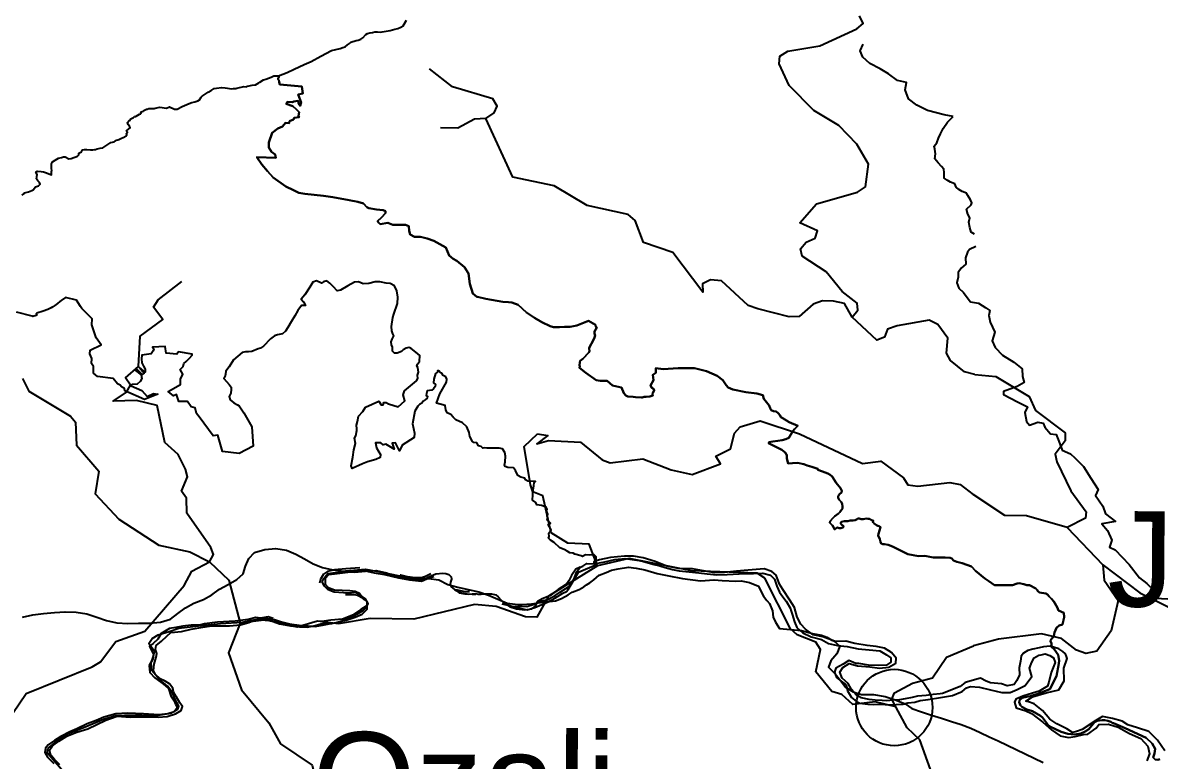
# Model space of a CAD drawing. Header units: metres. Extents: x 13.21 to 19.52, y 42.14 to 46.62.
# Drawn here: x 15.2707 to 15.5378, y 45.6021 to 45.7755 of the extents above; entities that cross this region are included whole.
import ezdxf

# ---------------------------------------------------------------- set-up
doc = ezdxf.new("R2010")
doc.units = ezdxf.units.M
doc.header["$MEASUREMENT"] = 0
for name, color, linetype in [('CESTE', 5, 'Continuous'), ('grad_manji', 1, 'Continuous'), ('hr', 9, 'Continuous'), ('naziv_manji', 1, 'Continuous'), ('PRUGE', 7, 'Continuous'), ('RIJEKE', 4, 'Continuous')]:
    doc.layers.add(name, color=color, linetype=linetype)
doc.styles.get("Standard").update_dxf_attribs({"font": 'arial.ttf'})

msp = doc.modelspace()

# ---------------------------------------------------------------- linework, layer by layer
at = {"layer": 'CESTE'}
msp.add_line((15.51618, 45.65688), (15.52455, 45.64804), dxfattribs=at)
for points in [[(15.46567, 45.70633), (15.46696, 45.70797), (15.4668, 45.70962), (15.46328, 45.7123), (15.45958, 45.71697), (15.4539, 45.72065), (15.45353, 45.72233), (15.45482, 45.72397), (15.45693, 45.72489), (15.45753, 45.72661), (15.45337, 45.72844), (15.45729, 45.73298), (15.46689, 45.73567), (15.46882, 45.73693), (15.46951, 45.74224), (15.46678, 45.74696), (15.46254, 45.75135), (15.45666, 45.75486), (15.45089, 45.76073), (15.44848, 45.76584), (15.44869, 45.76768), (15.45052, 45.76884), (15.45804, 45.77011), (15.46677, 45.77406), (15.46827, 45.77533), (15.46736, 45.77712)], [(15.37953, 45.75304), (15.38154, 45.75432), (15.38224, 45.7559), (15.38124, 45.75762), (15.37172, 45.76046), (15.36632, 45.76466)], [(15.37953, 45.75304), (15.37691, 45.75287), (15.37299, 45.75075), (15.36887, 45.75079)], [(15.46567, 45.70633), (15.46385, 45.7095), (15.46129, 45.71006), (15.45865, 45.71015), (15.45648, 45.70938), (15.45317, 45.70645), (15.45085, 45.70639), (15.44347, 45.70829), (15.44125, 45.70906), (15.43495, 45.71487), (15.43235, 45.71511), (15.43049, 45.71417), (15.43055, 45.71221), (15.42354, 45.72154), (15.41662, 45.72386), (15.41468, 45.72901), (15.413, 45.7304), (15.40335, 45.73255), (15.39565, 45.73717), (15.38593, 45.73919), (15.37953, 45.75304)], [(15.31458, 45.64877), (15.31552, 45.65051), (15.31495, 45.65213), (15.30928, 45.66024), (15.30918, 45.66377), (15.30803, 45.6654), (15.30942, 45.6688), (15.30896, 45.67059), (15.30728, 45.67399), (15.30408, 45.67686), (15.30234, 45.6855), (15.29748, 45.68672), (15.29199, 45.68657), (15.29508, 45.68867), (15.29605, 45.69032), (15.29491, 45.69204), (15.29794, 45.69468), (15.29834, 45.7018), (15.30365, 45.70575), (15.30149, 45.70863), (15.30253, 45.71037), (15.3081, 45.71465)], [(15.4945, 45.6928), (15.49206, 45.69346), (15.48876, 45.69612), (15.48781, 45.69782), (15.48816, 45.70136), (15.48583, 45.7046), (15.48376, 45.70557), (15.4762, 45.70428), (15.47396, 45.70348), (15.47327, 45.70163), (15.47144, 45.70089), (15.46567, 45.70633)], [(15.27065, 45.69186), (15.27214, 45.68892), (15.28195, 45.68304), (15.2831, 45.6816), (15.28339, 45.67618), (15.28864, 45.6701), (15.28772, 45.6648), (15.29331, 45.65878), (15.30268, 45.6527), (15.31003, 45.65114), (15.31458, 45.64877)], [(15.4945, 45.6928), (15.49944, 45.69232), (15.50728, 45.68765), (15.50877, 45.68433), (15.51574, 45.6791), (15.51573, 45.67724), (15.51337, 45.67412), (15.51378, 45.67232), (15.51708, 45.6655), (15.52067, 45.66057), (15.5205, 45.65904), (15.51618, 45.65688)], [(15.39168, 45.6789), (15.39415, 45.67849), (15.39155, 45.67651), (15.39431, 45.67734), (15.40183, 45.67694), (15.40688, 45.67273), (15.40878, 45.67208), (15.41646, 45.67302), (15.4231, 45.67038), (15.42806, 45.66931), (15.43469, 45.67181), (15.43364, 45.67362), (15.43707, 45.67535), (15.43802, 45.67902), (15.43937, 45.68049), (15.44407, 45.6819), (15.4533, 45.67889), (15.46809, 45.67193), (15.47238, 45.67248), (15.47776, 45.66854), (15.47878, 45.66687), (15.48107, 45.66655), (15.48859, 45.66746), (15.49105, 45.66698), (15.49411, 45.66459)], [(15.40582, 45.64784), (15.40383, 45.65294), (15.39886, 45.65317), (15.39489, 45.65559), (15.39298, 45.66427), (15.39064, 45.66525), (15.39007, 45.66685), (15.38858, 45.67586), (15.39168, 45.6789)], [(15.51618, 45.65688), (15.50666, 45.65957), (15.50155, 45.65969), (15.49411, 45.66459)], [(15.26838, 45.61318), (15.27154, 45.6178), (15.28702, 45.62413), (15.28897, 45.62529), (15.29262, 45.63002), (15.29943, 45.63248), (15.30865, 45.64325), (15.31044, 45.64655), (15.31458, 45.64877)], [(15.31458, 45.64877), (15.31914, 45.64447), (15.32179, 45.63433)], [(15.40582, 45.64784), (15.39433, 45.6407), (15.39154, 45.63575), (15.38889, 45.63584), (15.38202, 45.6383), (15.37693, 45.63876), (15.36262, 45.63527), (15.35236, 45.63544), (15.34493, 45.63421), (15.33999, 45.63482), (15.3352, 45.63341), (15.32798, 45.63514), (15.32179, 45.63433)], [(15.4759, 45.61471), (15.47109, 45.61587), (15.46583, 45.61522), (15.46327, 45.6176), (15.46086, 45.61827), (15.45709, 45.62289), (15.45822, 45.62818), (15.45713, 45.62986), (15.45274, 45.63163), (15.45115, 45.63306), (15.44511, 45.64497), (15.44337, 45.6461), (15.42796, 45.64666), (15.41324, 45.64955), (15.40582, 45.64784)], [(15.52455, 45.64804), (15.52489, 45.64449), (15.5282, 45.63968), (15.52656, 45.63256), (15.52317, 45.62776), (15.52059, 45.62727), (15.51836, 45.628), (15.51487, 45.63073), (15.51014, 45.63184), (15.50009, 45.63063), (15.49415, 45.62907)], [(15.52455, 45.64804), (15.5333, 45.64148), (15.54581, 45.63527), (15.5535, 45.62814), (15.5596, 45.62483), (15.56645, 45.6224), (15.57397, 45.6212), (15.58221, 45.61701), (15.58926, 45.6148), (15.59164, 45.61414), (15.59675, 45.61435)], [(15.32179, 45.63433), (15.3191, 45.62742), (15.32212, 45.61871), (15.32853, 45.61094), (15.33131, 45.60596), (15.33875, 45.60098), (15.34002, 45.59574), (15.34237, 45.59253), (15.34289, 45.58725), (15.34812, 45.57788)], [(15.4759, 45.61471), (15.47495, 45.61649), (15.47563, 45.618), (15.47981, 45.62026), (15.48456, 45.62149), (15.48787, 45.62634), (15.49415, 45.62907)], [(15.48544, 45.57763), (15.48046, 45.58576), (15.48405, 45.59993), (15.48158, 45.6069), (15.4786, 45.60975), (15.4759, 45.61471)]]:
    msp.add_lwpolyline(points, dxfattribs=at)
at = {"layer": 'grad_manji'}
msp.add_circle((15.47556, 45.61453), 0.00898, dxfattribs=at)
at = {"layer": 'hr'}
for points in [[(15.53797, 45.60241), (15.53748, 45.6022), (15.53691, 45.60231), (15.53643, 45.6028), (15.53673, 45.60375), (15.53686, 45.60479), (15.53617, 45.60604), (15.53479, 45.60737), (15.52985, 45.60964), (15.52708, 45.61086), (15.5268, 45.61093), (15.52646, 45.61118), (15.52578, 45.61138), (15.52507, 45.61154), (15.52442, 45.61158), (15.52321, 45.61142), (15.52259, 45.61106), (15.52126, 45.60945), (15.52044, 45.60886), (15.51937, 45.60839), (15.51794, 45.60818), (15.51634, 45.60837), (15.51482, 45.60883), (15.51328, 45.60952), (15.51231, 45.61003), (15.5116, 45.61059), (15.51036, 45.61219), (15.50992, 45.61258), (15.50808, 45.61364), (15.5067, 45.61409), (15.5055, 45.61468), (15.50521, 45.61501), (15.50489, 45.61579), (15.50506, 45.61639), (15.50549, 45.61666), (15.50567, 45.61678), (15.50779, 45.61731), (15.50905, 45.6177), (15.51211, 45.61886), (15.51372, 45.62193), (15.5142, 45.62487), (15.51435, 45.62558), (15.51404, 45.62693), (15.51316, 45.62822), (15.51258, 45.62869), (15.51251, 45.62874), (15.51253, 45.6296), (15.51231, 45.63016), (15.51233, 45.63048), (15.51302, 45.63134), (15.51322, 45.63213), (15.51344, 45.63273), (15.51371, 45.6333), (15.51435, 45.63379), (15.51506, 45.63403), (15.51545, 45.63578), (15.51541, 45.63679), (15.51412, 45.63737), (15.51387, 45.63811), (15.51304, 45.63944), (15.51249, 45.64008), (15.51193, 45.64065), (15.51158, 45.64113), (15.51115, 45.64131), (15.50969, 45.64158), (15.50929, 45.64187), (15.50917, 45.64221), (15.50881, 45.64254), (15.50732, 45.64327), (15.50669, 45.64331), (15.50603, 45.64351), (15.5049, 45.64377), (15.50446, 45.64371), (15.50331, 45.64329), (15.50081, 45.64331), (15.49911, 45.64331), (15.49782, 45.64421), (15.49683, 45.64488), (15.49468, 45.64666), (15.4937, 45.64768), (15.49149, 45.64848), (15.49024, 45.64879), (15.48951, 45.64912), (15.48911, 45.64953), (15.48873, 45.6497), (15.48754, 45.64978), (15.48466, 45.64981), (15.48275, 45.6502), (15.48122, 45.65013), (15.47875, 45.65058), (15.47518, 45.65242), (15.47416, 45.65277), (15.47324, 45.65293), (15.47287, 45.65294), (15.47244, 45.65311), (15.47232, 45.65346), (15.47218, 45.65408), (15.47177, 45.65497), (15.47185, 45.65536), (15.47232, 45.65694), (15.47199, 45.65713), (15.47169, 45.65727), (15.47135, 45.65737), (15.47116, 45.65759), (15.47083, 45.6578), (15.47061, 45.65801), (15.47053, 45.6582), (15.47067, 45.65839), (15.47023, 45.65855), (15.46997, 45.65875), (15.46971, 45.65887), (15.46932, 45.6589), (15.46901, 45.65894), (15.46866, 45.65887), (15.46829, 45.65879), (15.46781, 45.65884), (15.46731, 45.65899), (15.46701, 45.65896), (15.4668, 45.65883), (15.46635, 45.65854), (15.46587, 45.65849), (15.46551, 45.65852), (15.46517, 45.65849), (15.46464, 45.65838), (15.46423, 45.65835), (15.46375, 45.65836), (15.46315, 45.65816), (15.46289, 45.65786), (15.46315, 45.65755), (15.46359, 45.65717), (15.46356, 45.65689), (15.46325, 45.65678), (15.46296, 45.65671), (15.46259, 45.65673), (15.46221, 45.65682), (15.46193, 45.6567), (15.46162, 45.6564), (15.46103, 45.65735), (15.46041, 45.65793), (15.4605, 45.65833), (15.46111, 45.65902), (15.46157, 45.65951), (15.46248, 45.66016), (15.46277, 45.66046), (15.46341, 45.66129), (15.46342, 45.66176), (15.46335, 45.66241), (15.46305, 45.66286), (15.46257, 45.66338), (15.46237, 45.66385), (15.46241, 45.66423), (15.46271, 45.66468), (15.46318, 45.66507), (15.46325, 45.66546), (15.46295, 45.66611), (15.46192, 45.66737), (15.46099, 45.66884), (15.46053, 45.66921), (15.45994, 45.66952), (15.45871, 45.67), (15.4576, 45.67041), (15.45761, 45.67068), (15.45621, 45.67112), (15.45511, 45.67141), (15.45433, 45.67176), (15.45284, 45.67209), (15.45161, 45.67194), (15.45059, 45.67191), (15.45031, 45.67306), (15.45031, 45.67382), (15.44988, 45.67451), (15.44915, 45.67515), (15.44602, 45.67669), (15.44619, 45.67692), (15.44652, 45.67701), (15.44699, 45.6771), (15.44822, 45.67722), (15.44921, 45.67735), (15.45011, 45.6776), (15.4508, 45.67796), (15.45168, 45.67947), (15.4521, 45.68001), (15.45291, 45.68078), (15.45082, 45.6816), (15.44918, 45.6826), (15.44891, 45.68276), (15.44876, 45.68317), (15.44824, 45.68372), (15.4478, 45.68413), (15.4472, 45.68421), (15.44664, 45.68446), (15.44636, 45.68494), (15.44613, 45.68553), (15.44488, 45.68712), (15.44465, 45.68795), (15.44328, 45.68832), (15.44064, 45.68868), (15.43758, 45.68932), (15.43651, 45.68979), (15.43607, 45.69028), (15.4356, 45.69103), (15.4353, 45.69152), (15.43391, 45.69248), (15.43141, 45.69359), (15.42863, 45.69433), (15.42474, 45.69432), (15.42123, 45.69407), (15.41955, 45.6943), (15.41949, 45.69318), (15.41885, 45.69276), (15.41897, 45.69151), (15.41823, 45.69021), (15.41859, 45.68971), (15.41899, 45.68944), (15.41914, 45.68917), (15.4191, 45.68903), (15.41883, 45.68854), (15.41877, 45.68817), (15.41882, 45.6879), (15.41811, 45.68764), (15.41724, 45.68761), (15.41681, 45.68757), (15.4163, 45.68742), (15.41612, 45.68739), (15.41472, 45.68746), (15.41417, 45.68755), (15.41294, 45.68768), (15.41246, 45.68788), (15.41198, 45.6884), (15.41141, 45.68976), (15.41038, 45.69001), (15.40935, 45.69027), (15.40805, 45.69136), (15.40641, 45.69136), (15.40552, 45.69151), (15.40307, 45.6932), (15.4016, 45.69439), (15.40162, 45.69481), (15.40154, 45.69497), (15.40162, 45.69576), (15.40171, 45.69605), (15.40204, 45.69624), (15.40237, 45.69654), (15.40381, 45.698), (15.40396, 45.69833), (15.40383, 45.69895), (15.40387, 45.69902), (15.40402, 45.69939), (15.40474, 45.70067), (15.40509, 45.70153), (15.40524, 45.70201), (15.40513, 45.70245), (15.4051, 45.70273), (15.40514, 45.70297), (15.40564, 45.70391), (15.40538, 45.70403), (15.40535, 45.70446), (15.40367, 45.70545), (15.40255, 45.70494), (15.40172, 45.70465), (15.40096, 45.70432), (15.39974, 45.70408), (15.39937, 45.70405), (15.39803, 45.70406), (15.39685, 45.70397), (15.39546, 45.70397), (15.39469, 45.7042), (15.39272, 45.70514), (15.39104, 45.70611), (15.38909, 45.70743), (15.38714, 45.70919), (15.38565, 45.70972), (15.38486, 45.70979), (15.38353, 45.70992), (15.37953, 45.71058), (15.37758, 45.7111), (15.37748, 45.71111), (15.37648, 45.71189), (15.37583, 45.7141), (15.37548, 45.71658), (15.37457, 45.71808), (15.37271, 45.71952), (15.37188, 45.72004), (15.37095, 45.72076), (15.37013, 45.72271), (15.36874, 45.72343), (15.36736, 45.72422), (15.36578, 45.72481), (15.36421, 45.72521), (15.36281, 45.72522), (15.3618, 45.72574), (15.36152, 45.72658), (15.36144, 45.72769), (15.3607, 45.72801), (15.35771, 45.72802), (15.35651, 45.72848), (15.35474, 45.72817), (15.35438, 45.72849), (15.3541, 45.72888), (15.35503, 45.72972), (15.35596, 45.73076), (15.35597, 45.73122), (15.35542, 45.73149), (15.35384, 45.73161), (15.35207, 45.73195), (15.35162, 45.7322), (15.35078, 45.73299), (15.34948, 45.73345), (15.34743, 45.73378), (15.34363, 45.73451), (15.3414, 45.73484), (15.33703, 45.73531), (15.33565, 45.73557), (15.33436, 45.73619), (15.33256, 45.73704), (15.32955, 45.73917), (15.32823, 45.74063), (15.32691, 45.74223), (15.32578, 45.74389), (15.33024, 45.74374), (15.33006, 45.74453), (15.3292, 45.74514), (15.32855, 45.7462), (15.32855, 45.74733), (15.32933, 45.74964), (15.33066, 45.75069), (15.33179, 45.75116), (15.33247, 45.75195), (15.33332, 45.75188), (15.33341, 45.75241), (15.33437, 45.75275), (15.33455, 45.75315), (15.33569, 45.75334), (15.33552, 45.75367), (15.33569, 45.75446), (15.33504, 45.7551), (15.33419, 45.75592), (15.33267, 45.75646), (15.33297, 45.75693), (15.3341, 45.75685), (15.33447, 45.75699), (15.33534, 45.75718), (15.33553, 45.75692), (15.33552, 45.75651), (15.33589, 45.75598), (15.33619, 45.75678), (15.33544, 45.75864), (15.33658, 45.7589), (15.3363, 45.76049), (15.33115, 45.76098), (15.33098, 45.76157), (15.33098, 45.76174), (15.33091, 45.762), (15.33078, 45.76221), (15.33075, 45.76249), (15.33097, 45.76278), (15.33082, 45.76304), (15.33284, 45.76385), (15.33449, 45.76458), (15.33689, 45.76572), (15.33851, 45.76639), (15.34081, 45.76766), (15.3433, 45.76898), (15.34534, 45.76944), (15.34596, 45.76967), (15.3465, 45.76989), (15.34709, 45.77029), (15.34751, 45.77063), (15.3478, 45.77098), (15.34909, 45.77132), (15.34959, 45.7714), (15.35022, 45.77168), (15.35062, 45.772), (15.35139, 45.77278), (15.35177, 45.77297), (15.35231, 45.77315), (15.35289, 45.77323), (15.35351, 45.77338), (15.35413, 45.77337), (15.35475, 45.77331), (15.35521, 45.77341), (15.35708, 45.77372), (15.35821, 45.77404), (15.35886, 45.77414), (15.35961, 45.77447), (15.36011, 45.77483), (15.36093, 45.77613)], [(15.27054, 45.73508), (15.27103, 45.73537), (15.27111, 45.7355), (15.27205, 45.73577), (15.27287, 45.73607), (15.27319, 45.73625), (15.27376, 45.73698), (15.27446, 45.7372), (15.27484, 45.73754), (15.27467, 45.73794), (15.27426, 45.73832), (15.27399, 45.73881), (15.27403, 45.73932), (15.27409, 45.73983), (15.2738, 45.74038), (15.27419, 45.74059), (15.27506, 45.74058), (15.27558, 45.74049), (15.27609, 45.74032), (15.27751, 45.73974), (15.27746, 45.74052), (15.2776, 45.74068), (15.27745, 45.74135), (15.27745, 45.74236), (15.27771, 45.74281), (15.27831, 45.74324), (15.27913, 45.74366), (15.2798, 45.74382), (15.28034, 45.744), (15.28069, 45.74399), (15.28159, 45.74353), (15.28211, 45.7436), (15.28361, 45.74417), (15.28387, 45.74446), (15.2839, 45.74482), (15.28457, 45.74519), (15.28474, 45.74564), (15.28523, 45.74574), (15.28581, 45.74575), (15.28661, 45.74565), (15.28719, 45.74563), (15.28763, 45.74574), (15.2878, 45.7457), (15.28823, 45.74589), (15.28894, 45.74604), (15.28953, 45.74611), (15.29139, 45.74733), (15.29218, 45.74755), (15.29244, 45.74766), (15.29279, 45.74795), (15.29304, 45.74796), (15.29328, 45.74805), (15.29397, 45.74839), (15.29474, 45.7487), (15.29492, 45.74883), (15.29515, 45.74913), (15.29501, 45.74941), (15.29536, 45.74976), (15.29514, 45.75), (15.29516, 45.7502), (15.29597, 45.75078), (15.29573, 45.75142), (15.2955, 45.75162), (15.29545, 45.75185), (15.29526, 45.752), (15.29535, 45.75206), (15.29577, 45.75256), (15.29601, 45.75265), (15.29613, 45.75291), (15.29674, 45.75328), (15.29688, 45.75341), (15.29702, 45.75344), (15.29719, 45.75347), (15.29742, 45.75356), (15.29814, 45.75404), (15.29841, 45.75412), (15.29855, 45.75423), (15.29846, 45.7544), (15.29859, 45.75456), (15.29904, 45.75471), (15.29918, 45.75485), (15.29978, 45.75522), (15.29995, 45.75521), (15.30035, 45.75537), (15.30163, 45.75535), (15.30184, 45.75542), (15.30291, 45.75564), (15.30454, 45.75546), (15.30522, 45.75575), (15.30639, 45.75523), (15.30705, 45.75523), (15.30822, 45.75582), (15.30982, 45.75656), (15.3105, 45.75677), (15.31118, 45.75692), (15.31185, 45.75718), (15.31227, 45.75743), (15.31267, 45.75799), (15.31291, 45.75822), (15.31358, 45.75873), (15.31429, 45.75917), (15.31502, 45.75961), (15.31573, 45.76004), (15.31624, 45.7601), (15.31746, 45.7603), (15.31832, 45.76022), (15.31989, 45.76001), (15.32024, 45.76004), (15.32081, 45.76009), (15.32105, 45.76013), (15.3227, 45.76056), (15.32329, 45.76045), (15.32355, 45.76057), (15.32466, 45.76085), (15.32539, 45.76094), (15.32622, 45.76143), (15.32641, 45.76157), (15.32728, 45.76212), (15.32782, 45.76229), (15.32908, 45.76272), (15.32971, 45.76302), (15.33082, 45.76304), (15.33097, 45.76278), (15.33075, 45.76249), (15.33078, 45.76221), (15.33091, 45.762), (15.33098, 45.76174), (15.33098, 45.76157), (15.33115, 45.76098), (15.3363, 45.76049), (15.33658, 45.7589), (15.33544, 45.75864), (15.33619, 45.75678), (15.33589, 45.75598), (15.33552, 45.75651), (15.33553, 45.75692), (15.33534, 45.75718), (15.33447, 45.75699), (15.3341, 45.75685), (15.33297, 45.75693), (15.33267, 45.75646), (15.33419, 45.75592), (15.33504, 45.7551), (15.33569, 45.75446), (15.33552, 45.75367), (15.33569, 45.75334), (15.33455, 45.75315), (15.33437, 45.75275), (15.33341, 45.75241), (15.33332, 45.75188), (15.33247, 45.75195), (15.33179, 45.75116), (15.33066, 45.75069), (15.32933, 45.74964), (15.32855, 45.74733), (15.32855, 45.7462), (15.3292, 45.74514), (15.33006, 45.74453), (15.33024, 45.74374), (15.32578, 45.74389), (15.32691, 45.74223), (15.32823, 45.74063), (15.32955, 45.73917), (15.33256, 45.73704), (15.33436, 45.73619), (15.33565, 45.73557), (15.33703, 45.73531), (15.3414, 45.73484), (15.34363, 45.73451), (15.34743, 45.73378), (15.34948, 45.73345), (15.35078, 45.73299), (15.35162, 45.7322), (15.35207, 45.73195), (15.35384, 45.73161), (15.35542, 45.73149), (15.35597, 45.73122), (15.35596, 45.73076), (15.35503, 45.72972), (15.3541, 45.72888), (15.35438, 45.72849), (15.35474, 45.72817), (15.35651, 45.72848), (15.35771, 45.72802), (15.3607, 45.72801), (15.36144, 45.72769), (15.36152, 45.72658), (15.3618, 45.72574), (15.36281, 45.72522), (15.36421, 45.72521), (15.36578, 45.72481), (15.36736, 45.72422), (15.36874, 45.72343), (15.37013, 45.72271), (15.37095, 45.72076), (15.37188, 45.72004), (15.37271, 45.71952), (15.37457, 45.71808), (15.37548, 45.71658), (15.37583, 45.7141), (15.37648, 45.71189), (15.37748, 45.71111), (15.37758, 45.7111), (15.37953, 45.71058), (15.38353, 45.70992), (15.38486, 45.70979), (15.38565, 45.70972), (15.38714, 45.70919), (15.38909, 45.70743), (15.39104, 45.70611), (15.39272, 45.70514), (15.39469, 45.7042), (15.39546, 45.70397), (15.39685, 45.70397), (15.39803, 45.70406), (15.39937, 45.70405), (15.39974, 45.70408), (15.40096, 45.70432), (15.40172, 45.70465), (15.40255, 45.70494), (15.40367, 45.70545), (15.40535, 45.70446), (15.40538, 45.70403), (15.40564, 45.70391), (15.40514, 45.70297), (15.4051, 45.70273), (15.40513, 45.70245), (15.40524, 45.70201), (15.40509, 45.70153), (15.40474, 45.70067), (15.40402, 45.69939), (15.40387, 45.69902), (15.40383, 45.69895), (15.40396, 45.69833), (15.40381, 45.698), (15.40237, 45.69654), (15.40204, 45.69624), (15.40171, 45.69605), (15.40162, 45.69576), (15.40154, 45.69497), (15.40162, 45.69481), (15.4016, 45.69439), (15.40307, 45.6932), (15.40552, 45.69151), (15.40641, 45.69136), (15.40805, 45.69136), (15.40935, 45.69027), (15.41038, 45.69001), (15.41141, 45.68976), (15.41198, 45.6884), (15.41246, 45.68788), (15.41294, 45.68768), (15.41417, 45.68755), (15.41472, 45.68746), (15.41612, 45.68739), (15.4163, 45.68742), (15.41681, 45.68757), (15.41724, 45.68761), (15.41811, 45.68764), (15.41882, 45.6879), (15.41877, 45.68817), (15.41883, 45.68854), (15.4191, 45.68903), (15.41914, 45.68917), (15.41899, 45.68944), (15.41859, 45.68971), (15.41823, 45.69021), (15.41897, 45.69151), (15.41885, 45.69276), (15.41949, 45.69318), (15.41955, 45.6943), (15.42123, 45.69407), (15.42474, 45.69432), (15.42863, 45.69433), (15.43141, 45.69359), (15.43391, 45.69248), (15.4353, 45.69152), (15.4356, 45.69103), (15.43607, 45.69028), (15.43651, 45.68979), (15.43758, 45.68932), (15.44064, 45.68868), (15.44328, 45.68832), (15.44465, 45.68795), (15.44488, 45.68712), (15.44613, 45.68553), (15.44636, 45.68494), (15.44664, 45.68446), (15.4472, 45.68421), (15.4478, 45.68413), (15.44824, 45.68372), (15.44876, 45.68317), (15.44891, 45.68276), (15.44918, 45.6826), (15.45082, 45.6816), (15.45291, 45.68078), (15.4521, 45.68001), (15.45168, 45.67947), (15.4508, 45.67796), (15.45011, 45.6776), (15.44921, 45.67735), (15.44822, 45.67722), (15.44699, 45.6771), (15.44652, 45.67701), (15.44619, 45.67692), (15.44602, 45.67669), (15.44915, 45.67515), (15.44988, 45.67451), (15.45031, 45.67382), (15.45031, 45.67306), (15.45059, 45.67191), (15.45161, 45.67194), (15.45284, 45.67209), (15.45433, 45.67176), (15.45511, 45.67141), (15.45621, 45.67112), (15.45761, 45.67068), (15.4576, 45.67041), (15.45871, 45.67), (15.45994, 45.66952), (15.46053, 45.66921), (15.46099, 45.66884), (15.46192, 45.66737), (15.46295, 45.66611), (15.46325, 45.66546), (15.46318, 45.66507), (15.46271, 45.66468), (15.46241, 45.66423), (15.46237, 45.66385), (15.46257, 45.66338), (15.46305, 45.66286), (15.46335, 45.66241), (15.46342, 45.66176), (15.46341, 45.66129), (15.46277, 45.66046), (15.46248, 45.66016), (15.46157, 45.65951), (15.46111, 45.65902), (15.4605, 45.65833), (15.46041, 45.65793), (15.46103, 45.65735), (15.46162, 45.6564), (15.46193, 45.6567), (15.46221, 45.65682), (15.46259, 45.65673), (15.46296, 45.65671), (15.46325, 45.65678), (15.46356, 45.65689), (15.46359, 45.65717), (15.46315, 45.65755), (15.46289, 45.65786), (15.46315, 45.65816), (15.46375, 45.65836), (15.46423, 45.65835), (15.46464, 45.65838), (15.46517, 45.65849), (15.46551, 45.65852), (15.46587, 45.65849), (15.46635, 45.65854), (15.4668, 45.65883), (15.46701, 45.65896), (15.46731, 45.65899), (15.46781, 45.65884), (15.46829, 45.65879), (15.46866, 45.65887), (15.46901, 45.65894), (15.46932, 45.6589), (15.46971, 45.65887), (15.46997, 45.65875), (15.47023, 45.65855), (15.47067, 45.65839), (15.47053, 45.6582), (15.47061, 45.65801), (15.47083, 45.6578), (15.47116, 45.65759), (15.47135, 45.65737), (15.47169, 45.65727), (15.47199, 45.65713), (15.47232, 45.65694), (15.47185, 45.65536), (15.47177, 45.65497), (15.47218, 45.65408), (15.47232, 45.65346), (15.47244, 45.65311), (15.47287, 45.65294), (15.47324, 45.65293), (15.47416, 45.65277), (15.47518, 45.65242), (15.47875, 45.65058), (15.48122, 45.65013), (15.48275, 45.6502), (15.48466, 45.64981), (15.48754, 45.64978), (15.48873, 45.6497), (15.48911, 45.64953), (15.48951, 45.64912), (15.49024, 45.64879), (15.49149, 45.64848), (15.4937, 45.64768), (15.49468, 45.64666), (15.49683, 45.64488), (15.49782, 45.64421), (15.49911, 45.64331), (15.50081, 45.64331), (15.50331, 45.64329), (15.50446, 45.64371), (15.5049, 45.64377), (15.50603, 45.64351), (15.50669, 45.64331), (15.50732, 45.64327), (15.50881, 45.64254), (15.50917, 45.64221), (15.50929, 45.64187), (15.50969, 45.64158), (15.51115, 45.64131), (15.51158, 45.64113), (15.51193, 45.64065), (15.51249, 45.64008), (15.51304, 45.63944), (15.51387, 45.63811), (15.51412, 45.63737), (15.51541, 45.63679), (15.51545, 45.63578), (15.51506, 45.63403), (15.51435, 45.63379), (15.51371, 45.6333), (15.51344, 45.63273), (15.51322, 45.63213), (15.51302, 45.63134), (15.51233, 45.63048), (15.51231, 45.63016), (15.51253, 45.6296), (15.51251, 45.62874), (15.51258, 45.62869), (15.51316, 45.62822), (15.51404, 45.62693), (15.51435, 45.62558), (15.5142, 45.62487), (15.51372, 45.62193), (15.51211, 45.61886), (15.50905, 45.6177), (15.50779, 45.61731), (15.50567, 45.61678), (15.50549, 45.61666), (15.50506, 45.61639), (15.50489, 45.61579), (15.50521, 45.61501), (15.5055, 45.61468), (15.5067, 45.61409), (15.50808, 45.61364), (15.50992, 45.61258), (15.51036, 45.61219), (15.5116, 45.61059), (15.51231, 45.61003), (15.51328, 45.60952), (15.51482, 45.60883), (15.51634, 45.60837), (15.51794, 45.60818), (15.51937, 45.60839), (15.52044, 45.60886), (15.52126, 45.60945), (15.52259, 45.61106), (15.52321, 45.61142), (15.52442, 45.61158), (15.52507, 45.61154), (15.52578, 45.61138), (15.52646, 45.61118), (15.5268, 45.61093), (15.52708, 45.61086), (15.52985, 45.60964), (15.53479, 45.60737), (15.53617, 45.60604), (15.53686, 45.60479), (15.53673, 45.60375), (15.53643, 45.6028), (15.53691, 45.60231), (15.53748, 45.6022), (15.53797, 45.60241)], [(15.28121, 45.59835), (15.27645, 45.60387), (15.27668, 45.605), (15.27826, 45.60622), (15.28161, 45.60851), (15.28181, 45.60859), (15.28481, 45.60975), (15.28967, 45.61178), (15.29264, 45.61269), (15.29461, 45.61271), (15.2988, 45.6127), (15.30009, 45.61264), (15.30259, 45.61274), (15.30556, 45.61318), (15.30716, 45.61412), (15.30738, 45.61482), (15.30636, 45.61674), (15.30581, 45.61818), (15.30475, 45.61952), (15.30284, 45.62113), (15.30103, 45.6232), (15.30094, 45.62502), (15.30139, 45.62638), (15.3017, 45.6277), (15.30038, 45.62961), (15.30118, 45.63075), (15.30256, 45.63161), (15.30517, 45.63238), (15.30744, 45.63318), (15.31206, 45.63372), (15.31719, 45.63427), (15.32228, 45.63463), (15.32621, 45.63538), (15.32781, 45.63551), (15.3299, 45.63524), (15.33152, 45.63467), (15.33341, 45.63422), (15.33626, 45.63385), (15.33697, 45.63382), (15.33945, 45.6336), (15.34158, 45.63397), (15.34439, 45.63455), (15.34599, 45.63496), (15.34797, 45.63582), (15.34959, 45.63663), (15.35073, 45.63733), (15.35153, 45.63811), (15.35191, 45.63896), (15.35131, 45.64007), (15.34992, 45.64102), (15.34883, 45.64155), (15.34718, 45.64143), (15.34389, 45.64164), (15.34247, 45.64218), (15.34165, 45.64307), (15.34109, 45.64408), (15.34145, 45.64487), (15.34239, 45.64604), (15.34479, 45.64632), (15.34666, 45.64668), (15.35125, 45.64707), (15.35546, 45.64629), (15.36047, 45.64522), (15.36207, 45.6448), (15.36443, 45.64443), (15.36613, 45.64529), (15.36778, 45.64599), (15.36942, 45.64614), (15.37014, 45.64607), (15.37085, 45.64578), (15.37145, 45.64527), (15.3715, 45.6447), (15.37126, 45.644), (15.37117, 45.64345), (15.37144, 45.64289), (15.37222, 45.64226), (15.37311, 45.64171), (15.3742, 45.64139), (15.37551, 45.64122), (15.37719, 45.64131), (15.37779, 45.64122), (15.37849, 45.6412), (15.3794, 45.64127), (15.38087, 45.64124), (15.3819, 45.64103), (15.38249, 45.64058), (15.38386, 45.639), (15.38617, 45.63818), (15.38927, 45.63751), (15.39108, 45.63808), (15.3942, 45.6394), (15.39576, 45.64027), (15.39768, 45.64143), (15.39856, 45.64182), (15.39893, 45.6423), (15.40133, 45.64632), (15.40557, 45.64816), (15.40528, 45.64894), (15.40553, 45.64926), (15.40548, 45.64993), (15.40505, 45.6504), (15.40461, 45.65046), (15.40389, 45.65036), (15.40299, 45.65041), (15.40228, 45.65007), (15.40193, 45.6502), (15.40046, 45.65058), (15.40006, 45.65082), (15.39934, 45.65091), (15.3987, 45.65131), (15.39797, 45.65166), (15.39698, 45.65205), (15.39564, 45.6533), (15.39478, 45.65387), (15.39432, 45.65431), (15.39444, 45.65475), (15.39437, 45.65553), (15.39492, 45.6563), (15.39421, 45.65754), (15.39476, 45.65791), (15.39398, 45.65858), (15.3941, 45.65909), (15.39395, 45.65948), (15.39416, 45.65997), (15.39381, 45.66075), (15.39394, 45.66114), (15.39374, 45.66167), (15.39265, 45.66201), (15.39211, 45.66214), (15.39153, 45.6622), (15.39134, 45.66273), (15.39054, 45.66325), (15.39069, 45.66578), (15.39084, 45.66661), (15.39091, 45.66742), (15.39121, 45.66765), (15.39078, 45.66768), (15.38942, 45.66776), (15.38886, 45.66806), (15.38873, 45.66844), (15.38781, 45.66871), (15.3871, 45.66911), (15.38656, 45.67023), (15.38606, 45.67085), (15.38476, 45.67094), (15.38414, 45.67117), (15.38392, 45.67153), (15.38413, 45.67233), (15.38421, 45.67365), (15.38401, 45.67446), (15.38347, 45.67537), (15.38273, 45.67553), (15.38154, 45.67551), (15.38017, 45.67551), (15.37987, 45.67551), (15.37928, 45.67559), (15.37887, 45.67554), (15.37843, 45.67591), (15.37786, 45.67608), (15.37745, 45.67673), (15.37671, 45.67686), (15.3764, 45.67708), (15.37584, 45.67823), (15.37564, 45.67918), (15.3751, 45.68049), (15.37405, 45.68145), (15.37249, 45.68218), (15.37187, 45.68276), (15.37134, 45.6834), (15.37049, 45.68378), (15.37017, 45.68455), (15.36998, 45.68552), (15.36798, 45.68608), (15.36872, 45.68826), (15.36969, 45.68989), (15.37028, 45.69099), (15.37039, 45.69175), (15.37015, 45.69227), (15.36955, 45.69258), (15.36924, 45.69311), (15.3689, 45.69325), (15.3685, 45.69372), (15.36824, 45.69366), (15.3682, 45.69335), (15.36777, 45.69303), (15.36734, 45.69171), (15.3673, 45.69085), (15.36777, 45.69048), (15.36765, 45.68998), (15.36729, 45.68942), (15.36686, 45.68914), (15.36576, 45.68898), (15.36561, 45.68835), (15.36554, 45.68791), (15.36588, 45.6877), (15.36581, 45.68729), (15.3653, 45.68687), (15.3648, 45.68653), (15.3645, 45.68612), (15.36398, 45.68574), (15.36355, 45.68537), (15.3629, 45.68422), (15.36235, 45.68126), (15.3628, 45.67906), (15.36271, 45.678), (15.35987, 45.67624), (15.35924, 45.67489), (15.35834, 45.67675), (15.35756, 45.67671), (15.35799, 45.67526), (15.35609, 45.67646), (15.3554, 45.67629), (15.35486, 45.67673), (15.35364, 45.67676), (15.35384, 45.67559), (15.35443, 45.67467), (15.3548, 45.674), (15.35475, 45.67331), (15.35372, 45.67282), (15.35175, 45.67229), (15.3506, 45.67182), (15.34816, 45.6707), (15.34794, 45.67137), (15.34833, 45.67341), (15.34856, 45.67512), (15.34895, 45.67661), (15.34872, 45.67785), (15.34899, 45.67841), (15.34923, 45.67964), (15.34925, 45.68005), (15.34916, 45.68091), (15.34938, 45.68174), (15.34964, 45.68306), (15.35063, 45.68414), (15.35127, 45.68514), (15.35441, 45.68659), (15.35497, 45.68568), (15.35547, 45.68573), (15.35561, 45.68622), (15.35613, 45.68626), (15.35669, 45.68595), (15.35899, 45.68525), (15.36049, 45.68661), (15.36011, 45.68804), (15.36042, 45.68901), (15.36326, 45.69134), (15.36355, 45.69189), (15.36348, 45.69263), (15.36371, 45.6934), (15.36355, 45.69446), (15.36336, 45.69484), (15.36348, 45.69526), (15.36397, 45.69587), (15.36409, 45.6973), (15.36361, 45.69772), (15.36195, 45.69899), (15.36147, 45.69914), (15.36085, 45.69901), (15.36014, 45.69861), (15.35971, 45.6982), (15.35874, 45.69781), (15.35806, 45.69784), (15.35764, 45.69834), (15.35761, 45.69924), (15.35741, 45.6998), (15.3573, 45.70054), (15.35755, 45.70113), (15.35796, 45.70192), (15.35767, 45.70241), (15.35748, 45.70311), (15.35743, 45.70408), (15.35772, 45.70622), (15.35797, 45.70704), (15.35884, 45.70952), (15.3589, 45.71097), (15.35862, 45.71251), (15.35807, 45.71366), (15.3571, 45.71419), (15.35617, 45.71431), (15.35465, 45.71461), (15.35353, 45.71461), (15.35203, 45.71424), (15.35075, 45.71416), (15.34961, 45.71458), (15.34873, 45.71454), (15.3471, 45.7137), (15.3454, 45.71267), (15.34464, 45.71252), (15.34374, 45.71345), (15.34287, 45.71427), (15.34216, 45.71481), (15.34143, 45.71457), (15.34093, 45.71427), (15.33975, 45.71486), (15.33894, 45.71454), (15.33816, 45.71338), (15.33706, 45.71154), (15.33615, 45.71052), (15.33669, 45.70988), (15.3372, 45.70907), (15.33625, 45.70906), (15.33541, 45.70784), (15.33469, 45.70659), (15.33381, 45.70521), (15.33304, 45.70388), (15.33244, 45.70303), (15.33178, 45.7024), (15.33056, 45.70215), (15.32992, 45.70189), (15.32899, 45.70117), (15.3273, 45.69949), (15.32663, 45.699), (15.32607, 45.69888), (15.32454, 45.69824), (15.3238, 45.69817), (15.32305, 45.69817), (15.32227, 45.698), (15.32024, 45.69629), (15.31925, 45.69459), (15.31847, 45.69364), (15.31837, 45.69292), (15.31822, 45.69221), (15.31796, 45.6919), (15.31926, 45.6905), (15.31968, 45.68987), (15.31968, 45.68926), (15.3196, 45.68847), (15.31925, 45.68767), (15.3195, 45.68685), (15.32031, 45.6862), (15.32116, 45.6857), (15.32162, 45.68548), (15.32271, 45.68384), (15.32453, 45.68052), (15.32489, 45.67594), (15.32158, 45.67427), (15.31771, 45.67471), (15.31661, 45.67855), (15.31547, 45.67842), (15.31221, 45.68289), (15.3116, 45.68365), (15.31122, 45.68496), (15.31027, 45.68521), (15.30943, 45.68644), (15.3074, 45.68644), (15.30683, 45.68813), (15.30618, 45.68784), (15.30492, 45.68883), (15.3078, 45.69045), (15.3078, 45.69175), (15.30838, 45.69287), (15.3077, 45.69402), (15.30846, 45.6947), (15.30859, 45.6954), (15.30917, 45.69589), (15.30993, 45.69668), (15.31056, 45.69737), (15.31054, 45.69761), (15.30733, 45.69818), (15.30697, 45.69763), (15.30444, 45.69782), (15.30422, 45.69942), (15.30124, 45.69922), (15.30151, 45.69884), (15.3014, 45.69836), (15.30094, 45.69766), (15.29871, 45.69735), (15.29862, 45.69654), (15.29873, 45.69557), (15.29907, 45.69482), (15.29951, 45.69408), (15.2995, 45.69336), (15.29813, 45.6945), (15.29923, 45.69313), (15.29876, 45.69286), (15.29749, 45.69419), (15.29726, 45.69374), (15.29852, 45.69275), (15.29875, 45.69189), (15.29836, 45.6912), (15.29765, 45.69053), (15.29648, 45.69047), (15.29619, 45.69018), (15.29872, 45.68907), (15.29999, 45.68765), (15.30147, 45.68836), (15.30247, 45.68819), (15.29935, 45.68693), (15.29469, 45.68895), (15.29467, 45.68956), (15.29395, 45.68989), (15.2936, 45.69033), (15.29297, 45.69065), (15.29194, 45.6919), (15.28833, 45.69239), (15.28732, 45.6931), (15.28737, 45.69468), (15.2869, 45.69539), (15.28699, 45.69657), (15.28649, 45.69766), (15.28657, 45.69857), (15.28914, 45.69983), (15.28795, 45.70147), (15.28699, 45.70451), (15.28704, 45.70589), (15.28459, 45.70833), (15.28427, 45.70882), (15.28332, 45.71031), (15.28074, 45.7109), (15.27977, 45.71023), (15.27943, 45.71), (15.27887, 45.70953), (15.2783, 45.70906), (15.27778, 45.70872), (15.27739, 45.70849), (15.27664, 45.70811), (15.27552, 45.70775), (15.27406, 45.70724), (15.27386, 45.7071), (15.27407, 45.70681), (15.27386, 45.70666), (15.27311, 45.70644), (15.27294, 45.70654), (15.26925, 45.70748)]]:
    msp.add_lwpolyline(points, dxfattribs=at)
at = {"layer": 'PRUGE'}
msp.add_lwpolyline([(15.27066, 45.63578), (15.27306, 45.63635), (15.27561, 45.63665), (15.27815, 45.63689), (15.28072, 45.63701), (15.28072, 45.63701), (15.28328, 45.63694), (15.28579, 45.63652), (15.28812, 45.6358), (15.29042, 45.63499), (15.29286, 45.63441), (15.2954, 45.63428), (15.29797, 45.63438), (15.29797, 45.63438), (15.30055, 45.63437), (15.30311, 45.63463), (15.30544, 45.63529), (15.30718, 45.63664), (15.30897, 45.63794), (15.31094, 45.63909), (15.31324, 45.6399), (15.31517, 45.64105), (15.31699, 45.64233), (15.31903, 45.64342), (15.32102, 45.6446), (15.32256, 45.64598), (15.32311, 45.64775), (15.32388, 45.64953), (15.32523, 45.65098), (15.32764, 45.6517), (15.33021, 45.65188), (15.33021, 45.65188), (15.33271, 45.65153), (15.33491, 45.65057), (15.33694, 45.64946), (15.33897, 45.64835), (15.3412, 45.64745), (15.34363, 45.6469), (15.34617, 45.64659), (15.34873, 45.64639), (15.35129, 45.64662), (15.3538, 45.64674), (15.3538, 45.64674), (15.35625, 45.64617), (15.35855, 45.64532), (15.36087, 45.64468), (15.36345, 45.64485), (15.36345, 45.64485), (15.36606, 45.64489), (15.36852, 45.64455), (15.37063, 45.64349), (15.37298, 45.64279), (15.37544, 45.64227), (15.3779, 45.64173), (15.38017, 45.64091), (15.38237, 45.63997), (15.38461, 45.63906), (15.38712, 45.63873), (15.38773, 45.63879), (15.38773, 45.63879), (15.38809, 45.63877), (15.39033, 45.6389), (15.39241, 45.63925), (15.39592, 45.63962), (15.39736, 45.6402), (15.39894, 45.641), (15.39989, 45.64168), (15.40148, 45.64226), (15.40259, 45.64294), (15.40322, 45.6434), (15.40402, 45.64386), (15.40497, 45.64454), (15.40623, 45.64568), (15.40782, 45.64625), (15.40909, 45.64683), (15.41069, 45.64717), (15.41309, 45.64753), (15.41309, 45.64753), (15.41486, 45.64733), (15.41694, 45.6469), (15.41985, 45.64602), (15.42259, 45.64548), (15.42581, 45.64484), (15.42998, 45.64432), (15.43319, 45.64457), (15.43319, 45.64457), (15.43512, 45.64436), (15.43832, 45.64427), (15.43961, 45.64428), (15.44153, 45.64396), (15.44364, 45.64308), (15.44431, 45.64174), (15.4448, 45.64073), (15.44562, 45.63973), (15.44627, 45.63895), (15.44694, 45.63728), (15.44713, 45.63581), (15.44764, 45.63458), (15.44862, 45.63313), (15.45376, 45.63261), (15.45634, 45.63196), (15.45843, 45.63153), (15.45972, 45.63109), (15.46091, 45.63034), (15.46134, 45.63022), (15.46273, 45.62897), (15.46207, 45.62713), (15.46064, 45.62553), (15.46011, 45.62401), (15.46168, 45.62248), (15.46295, 45.6209), (15.46411, 45.61929), (15.46588, 45.61822), (15.46782, 45.61756), (15.4707, 45.61759), (15.47343, 45.61716), (15.47601, 45.61629), (15.47811, 45.6154), (15.47969, 45.61434), (15.48199, 45.61354), (15.48429, 45.61275), (15.48664, 45.61202), (15.48897, 45.61127), (15.49131, 45.61052), (15.49358, 45.6097), (15.49571, 45.60869), (15.49783, 45.60768), (15.49996, 45.60667), (15.50209, 45.60567), (15.50422, 45.60466), (15.50634, 45.60365), (15.50845, 45.60263), (15.51053, 45.60158)], dxfattribs=at)
at = {"layer": 'RIJEKE'}
for points in [[(15.48938, 45.75349), (15.48726, 45.75384), (15.48333, 45.75489), (15.48089, 45.75615), (15.47894, 45.75765), (15.47813, 45.75972), (15.47847, 45.76144), (15.47635, 45.76191), (15.47423, 45.76352), (15.47227, 45.76466), (15.46984, 45.76593), (15.4682, 45.76743), (15.46755, 45.76892), (15.46822, 45.77052)], [(15.49443, 45.72585), (15.49361, 45.72631), (15.49328, 45.72735), (15.49312, 45.72861), (15.49331, 45.72964), (15.49282, 45.73055), (15.4925, 45.73171), (15.49365, 45.73273), (15.49382, 45.73319), (15.49349, 45.73388), (15.49286, 45.73491), (15.49253, 45.73549), (15.49154, 45.73584), (15.49072, 45.7363), (15.49009, 45.73687), (15.48976, 45.73768), (15.48878, 45.73803), (15.48797, 45.73848), (15.48732, 45.73895), (15.48732, 45.74031), (15.48718, 45.74112), (15.48668, 45.74169), (15.48587, 45.74261), (15.48507, 45.74353), (15.48523, 45.74468), (15.48506, 45.74583), (15.48492, 45.74651), (15.48556, 45.74731), (15.48592, 45.74835), (15.48641, 45.74938), (15.48707, 45.75064), (15.48806, 45.75212), (15.48938, 45.75349)], [(15.49471, 45.72288), (15.49325, 45.7222), (15.49276, 45.72162), (15.49226, 45.72025), (15.49241, 45.71875), (15.49126, 45.71784), (15.4906, 45.71682), (15.49058, 45.71567), (15.49025, 45.71441), (15.49072, 45.71315), (15.49186, 45.71211), (15.49268, 45.71096), (15.49348, 45.70993), (15.49537, 45.70963), (15.49704, 45.70851), (15.49804, 45.70783), (15.49776, 45.70668), (15.49811, 45.70509), (15.49918, 45.70281), (15.49858, 45.70073), (15.49927, 45.69914), (15.50097, 45.69733), (15.50362, 45.69576), (15.50563, 45.69417), (15.50569, 45.69233), (15.50606, 45.69097), (15.50444, 45.69003), (15.5012, 45.68884), (15.50123, 45.68815), (15.50454, 45.68636), (15.50686, 45.68524), (15.50625, 45.68386), (15.50665, 45.6818), (15.50731, 45.68089), (15.50926, 45.6816), (15.50926, 45.6816), (15.51058, 45.6814), (15.51093, 45.68048), (15.51229, 45.6789), (15.5136, 45.67869), (15.51426, 45.67718), (15.51501, 45.67504), (15.517, 45.67414), (15.51801, 45.67324), (15.52001, 45.67121), (15.52175, 45.66847), (15.52345, 45.66575), (15.52283, 45.66436), (15.52454, 45.66187), (15.52524, 45.66004), (15.52758, 45.65823), (15.52431, 45.65773), (15.52568, 45.65615), (15.52672, 45.65387), (15.52612, 45.65225), (15.52744, 45.65158), (15.53079, 45.64819), (15.53319, 45.645), (15.53493, 45.64366), (15.53547, 45.64317), (15.53619, 45.64252), (15.53691, 45.64024), (15.53986, 45.64005)], [(15.40175, 45.6475), (15.40233, 45.64773), (15.40331, 45.64836), (15.40331, 45.64836), (15.40495, 45.6483)], [(15.53914, 45.60437), (15.53743, 45.60687), (15.53542, 45.6089), (15.53276, 45.60979), (15.53047, 45.61043), (15.52914, 45.61133), (15.52683, 45.61199), (15.52452, 45.61241), (15.52452, 45.61241), (15.52293, 45.61148), (15.51971, 45.60937), (15.51841, 45.60889), (15.51744, 45.60865), (15.51611, 45.60954), (15.5138, 45.61066), (15.51213, 45.61179), (15.51043, 45.61383), (15.50843, 45.6154), (15.5071, 45.61584), (15.50645, 45.61606), (15.50805, 45.61701), (15.51129, 45.61797), (15.51422, 45.6187), (15.51547, 45.62078), (15.51538, 45.62376), (15.5162, 45.62604), (15.51607, 45.6265), (15.51578, 45.62715), (15.51521, 45.62774), (15.51427, 45.62832), (15.51295, 45.6287), (15.51219, 45.62896), (15.51219, 45.62896), (15.51061, 45.62882), (15.50959, 45.62854), (15.50809, 45.62827), (15.50698, 45.62793), (15.50596, 45.62733), (15.5054, 45.62664), (15.50519, 45.62545), (15.50492, 45.62384), (15.50496, 45.62223), (15.50436, 45.62085), (15.50372, 45.61992), (15.50209, 45.61966), (15.50077, 45.62011), (15.49816, 45.6203), (15.49716, 45.62074), (15.49583, 45.62142), (15.49583, 45.62142), (15.4922, 45.62038), (15.49108, 45.61951), (15.48687, 45.61786), (15.48631, 45.61778), (15.48472, 45.61756), (15.48304, 45.61735), (15.48099, 45.6172), (15.47978, 45.61686), (15.4781, 45.61659), (15.47679, 45.61631), (15.47539, 45.61624), (15.47371, 45.61609), (15.47268, 45.61621), (15.47109, 45.61626), (15.46968, 45.61638), (15.46781, 45.61682), (15.46724, 45.61715), (15.46664, 45.61749), (15.46554, 45.6188), (15.46474, 45.62018), (15.46329, 45.62145), (15.4628, 45.62282), (15.46346, 45.62397), (15.46493, 45.62487), (15.46493, 45.62487), (15.46689, 45.6243), (15.46983, 45.62406), (15.47212, 45.62382), (15.47425, 45.62405), (15.47589, 45.62495), (15.47604, 45.6261), (15.47491, 45.62748), (15.47329, 45.62852), (15.47134, 45.62887), (15.46921, 45.62911), (15.46628, 45.62957), (15.46416, 45.63015), (15.46416, 45.63015), (15.46171, 45.63004), (15.46003, 45.63065), (15.45878, 45.63115), (15.45651, 45.63161), (15.45472, 45.63299), (15.45358, 45.63414), (15.45277, 45.63575), (15.45213, 45.63803), (15.45101, 45.63976), (15.44938, 45.64228), (15.44859, 45.64355), (15.44778, 45.64561), (15.44679, 45.64654), (15.445, 45.64711), (15.445, 45.64711), (15.4412, 45.64683), (15.43844, 45.64661), (15.43564, 45.64628), (15.43336, 45.64617), (15.43075, 45.64663), (15.42813, 45.6471), (15.42488, 45.64722), (15.4221, 45.6478), (15.41933, 45.64884), (15.41656, 45.64976), (15.41428, 45.65012), (15.41428, 45.65012), (15.41215, 45.65013), (15.40887, 45.64979), (15.40627, 45.64922), (15.40498, 45.64878), (15.40495, 45.6483)], [(15.40495, 45.6483), (15.40756, 45.64877), (15.40986, 45.64933), (15.4123, 45.64955), (15.4123, 45.64955), (15.41394, 45.64932), (15.41557, 45.64909), (15.41665, 45.64885), (15.41915, 45.64816), (15.42047, 45.64781), (15.42173, 45.64748), (15.4234, 45.64699), (15.42503, 45.64665), (15.42733, 45.64642), (15.4296, 45.64617), (15.43157, 45.64595), (15.43384, 45.64571), (15.43629, 45.64582), (15.43907, 45.64593), (15.44105, 45.64604), (15.44105, 45.64604), (15.44251, 45.64603), (15.44465, 45.64615), (15.44465, 45.64615), (15.44647, 45.64562), (15.44743, 45.6447), (15.44792, 45.6431), (15.44862, 45.64164), (15.44938, 45.64056), (15.45017, 45.63953), (15.45115, 45.63782), (15.45124, 45.63742), (15.45155, 45.63649), (15.45211, 45.63465), (15.45266, 45.63331), (15.45405, 45.63207), (15.45601, 45.63116), (15.45846, 45.63056), (15.46012, 45.62958), (15.46219, 45.62912), (15.46447, 45.62889), (15.46708, 45.62831), (15.46968, 45.62806), (15.47215, 45.62784), (15.47377, 45.6269), (15.47475, 45.62622), (15.47474, 45.62519), (15.47375, 45.6245), (15.47179, 45.62439), (15.4695, 45.62452), (15.46723, 45.62488), (15.46723, 45.62488), (15.46652, 45.62487), (15.46484, 45.62559), (15.46484, 45.62559), (15.46351, 45.62472), (15.46184, 45.62375), (15.46149, 45.62282), (15.46198, 45.62157), (15.46311, 45.62076), (15.46424, 45.61984), (15.46458, 45.61846), (15.46553, 45.61686), (15.46667, 45.61593), (15.46746, 45.61558), (15.46933, 45.61532), (15.47064, 45.61521), (15.47232, 45.61535), (15.47232, 45.61535), (15.47345, 45.61524), (15.47439, 45.61518), (15.47597, 45.61526), (15.47756, 45.61534), (15.47877, 45.61561), (15.48036, 45.61582), (15.48166, 45.61616), (15.48349, 45.61644), (15.48645, 45.61689), (15.48922, 45.61735), (15.49151, 45.61826), (15.49251, 45.61917), (15.49348, 45.61951), (15.49348, 45.61951), (15.49557, 45.61935), (15.49821, 45.6187), (15.50083, 45.61805), (15.50279, 45.61807), (15.50442, 45.61879), (15.50635, 45.61973), (15.50792, 45.62182), (15.50731, 45.62376), (15.50787, 45.62518), (15.50841, 45.62624), (15.50952, 45.62684), (15.51009, 45.62691), (15.51101, 45.62712), (15.51101, 45.62712), (15.51214, 45.6268), (15.513, 45.62621), (15.51337, 45.62512), (15.51246, 45.6228), (15.51188, 45.6205), (15.51158, 45.61957), (15.50965, 45.6184), (15.50803, 45.61792), (15.50575, 45.6172), (15.50415, 45.61648), (15.50383, 45.6158), (15.50421, 45.61442), (15.50651, 45.61376), (15.50784, 45.6131), (15.5105, 45.61107), (15.51253, 45.60926), (15.51452, 45.60791), (15.5165, 45.60748), (15.51811, 45.60774), (15.52007, 45.60822), (15.52104, 45.60824), (15.52297, 45.60964), (15.5236, 45.61057), (15.52588, 45.6106), (15.52588, 45.6106), (15.52819, 45.60995), (15.53085, 45.60839), (15.5335, 45.60727), (15.53517, 45.60545), (15.53556, 45.60363), (15.53494, 45.60201)], [(15.34992, 45.64738), (15.34662, 45.6471), (15.34401, 45.64687), (15.34238, 45.64654), (15.34139, 45.64585), (15.34073, 45.64471), (15.34049, 45.64374)], [(15.34255, 45.64268), (15.34186, 45.64344), (15.34188, 45.64493), (15.34269, 45.64584), (15.34466, 45.64607), (15.34842, 45.64652), (15.35021, 45.64687), (15.35021, 45.64687), (15.35332, 45.64617), (15.35576, 45.64581), (15.35902, 45.64501), (15.36164, 45.64455), (15.36443, 45.6442), (15.36623, 45.64499), (15.36733, 45.64533)], [(15.35955, 45.64561), (15.3594, 45.64564)], [(15.36663, 45.64597), (15.36541, 45.64533), (15.36442, 45.645), (15.36296, 45.645), (15.36117, 45.64523), (15.35955, 45.64561)], [(15.39168, 45.63942), (15.39395, 45.63987), (15.39584, 45.64087), (15.39691, 45.64157), (15.39919, 45.64306), (15.40035, 45.64477), (15.40085, 45.64638), (15.40175, 45.6475)], [(15.40175, 45.6475), (15.40069, 45.64707), (15.39971, 45.64557), (15.39905, 45.64432), (15.39855, 45.64352), (15.39658, 45.64226), (15.3946, 45.64078), (15.3928, 45.64009), (15.39168, 45.63942)], [(15.34396, 45.64213), (15.34275, 45.6426), (15.34255, 45.64268)], [(15.35058, 45.64035), (15.34986, 45.64136), (15.34889, 45.64182), (15.34758, 45.64194), (15.34579, 45.64206), (15.34396, 45.64213)], [(15.34656, 45.64109), (15.34857, 45.64114), (15.34857, 45.64114), (15.34937, 45.64091), (15.35058, 45.64035)], [(15.35165, 45.6385), (15.35166, 45.63927), (15.35147, 45.63965), (15.35088, 45.6399), (15.35058, 45.64035)], [(15.37292, 45.64209), (15.37258, 45.64216)], [(15.37722, 45.64107), (15.37634, 45.64107), (15.37469, 45.64119), (15.37339, 45.64142), (15.37258, 45.64216)], [(15.37576, 45.64176), (15.37469, 45.64176), (15.37292, 45.64209)], [(15.27947, 45.60104), (15.27818, 45.60231), (15.27736, 45.60335), (15.27704, 45.60449), (15.2777, 45.60552), (15.27917, 45.60666), (15.28112, 45.60781), (15.28343, 45.60873), (15.28604, 45.60952), (15.28817, 45.61055), (15.29029, 45.61157), (15.29291, 45.61249), (15.29291, 45.61249), (15.296, 45.61225), (15.29928, 45.61236), (15.29928, 45.61236), (15.30253, 45.61224), (15.30467, 45.61246), (15.30664, 45.61304), (15.30792, 45.61383), (15.30826, 45.61475), (15.30762, 45.61567), (15.3068, 45.61715), (15.30616, 45.61819), (15.30599, 45.61911), (15.30519, 45.62014), (15.30422, 45.62072), (15.30306, 45.6213), (15.30192, 45.62232), (15.30144, 45.62324), (15.3016, 45.62474), (15.3021, 45.62634), (15.30226, 45.62726), (15.30194, 45.62817), (15.30209, 45.62914), (15.30336, 45.63013), (15.30461, 45.63132), (15.30556, 45.63218), (15.30801, 45.63239), (15.31029, 45.63296), (15.31308, 45.63342), (15.3152, 45.63376), (15.31733, 45.63376), (15.31733, 45.63376), (15.31929, 45.63375), (15.32189, 45.63398), (15.32386, 45.63455), (15.32533, 45.63512), (15.32533, 45.63512), (15.32679, 45.63512), (15.32859, 45.63499), (15.32959, 45.63477), (15.33105, 45.63418), (15.33365, 45.63372), (15.33578, 45.63349), (15.33756, 45.63346), (15.33913, 45.63375), (15.3411, 45.63426), (15.34337, 45.63428), (15.34673, 45.63507), (15.34886, 45.63574), (15.3505, 45.63644), (15.35165, 45.63769), (15.35165, 45.6385)], [(15.35165, 45.6385), (15.35017, 45.63758), (15.34821, 45.63621), (15.3459, 45.6353), (15.34316, 45.63504), (15.34099, 45.63474), (15.34074, 45.63474)], [(15.38335, 45.63894), (15.38477, 45.63858)], [(15.38477, 45.63858), (15.38439, 45.6389)], [(15.38526, 45.63818), (15.38477, 45.63858)], [(15.39145, 45.6389), (15.39066, 45.63865), (15.38922, 45.63818), (15.38776, 45.63829), (15.38776, 45.63829), (15.38526, 45.63818)], [(15.38526, 45.63818), (15.38677, 45.63772), (15.38873, 45.63748), (15.39036, 45.63771), (15.39122, 45.63838), (15.39145, 45.6389)], [(15.39145, 45.6389), (15.39168, 45.63942)], [(15.32839, 45.63583), (15.32664, 45.63557), (15.3255, 45.63569), (15.3255, 45.63569), (15.3237, 45.63523), (15.32065, 45.63483), (15.3165, 45.63456), (15.31341, 45.63422), (15.31226, 45.63388), (15.3103, 45.63388), (15.3103, 45.63388), (15.30834, 45.63367), (15.3067, 45.63332), (15.30523, 45.6331), (15.30322, 45.63192), (15.30245, 45.6306), (15.30139, 45.62962), (15.30048, 45.62897), (15.30097, 45.62795), (15.30145, 45.62702), (15.30129, 45.62588), (15.30047, 45.62439), (15.30062, 45.62279), (15.30176, 45.62153), (15.30321, 45.62048), (15.30421, 45.61968), (15.30501, 45.619), (15.3055, 45.61727), (15.30631, 45.61613), (15.30663, 45.61533), (15.30712, 45.61452), (15.3063, 45.61349), (15.30482, 45.61304), (15.3027, 45.61281), (15.29912, 45.61305), (15.29536, 45.61317), (15.29536, 45.61317), (15.29258, 45.61306), (15.2898, 45.61226), (15.288, 45.61146), (15.28587, 45.61067), (15.28342, 45.60953), (15.28178, 45.60884), (15.27966, 45.6077), (15.27819, 45.60678), (15.27672, 45.60575), (15.27605, 45.60495), (15.27588, 45.60392), (15.27654, 45.6029), (15.278, 45.6014)], [(15.32958, 45.63545), (15.32933, 45.63553), (15.32839, 45.63583)]]:
    msp.add_lwpolyline(points, dxfattribs=at)

# ---------------------------------------------------------------- texts
at = {"layer": 'naziv_manji', "char_height": 0.0224579, "attachment_point": 1}
for s, insert, width, rotation in [('{\\fArial CE|b0|i0|c238|p34;Jastrebarsko}   ', (15.52575, 45.66074), 0.2620086, 359.6203), ('{\\fArial CE|b0|i0|c238|p34;Ozalj}             ', (15.3388, 45.60879), 0.0898315, 359.7542)]:
    msp.add_mtext(s, dxfattribs=dict(at, insert=insert, width=width, rotation=rotation))

doc.saveas('drawing.dxf')
